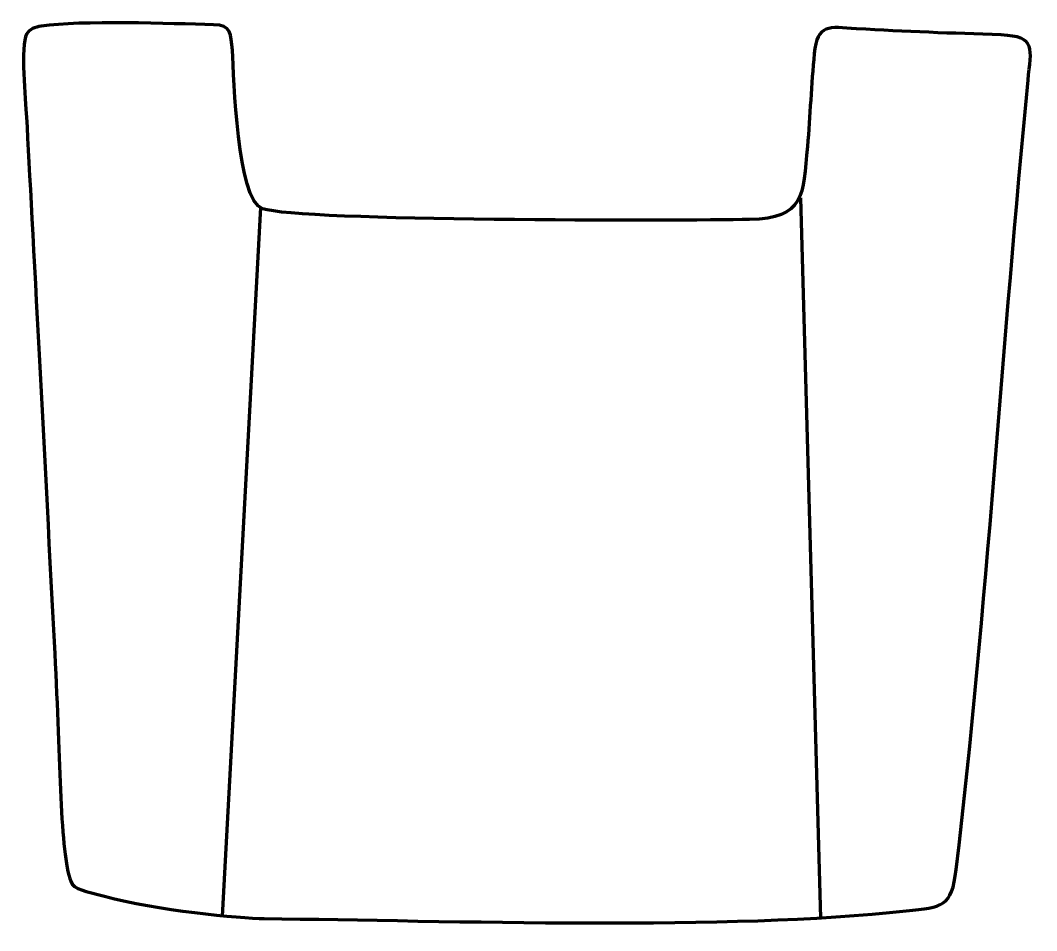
# Model space of a CAD drawing. Header units: millimetres. Extents: x -478 to -68, y 319 to 686.
import ezdxf

# ---------------------------------------------------------------- set-up
doc = ezdxf.new("R2010")
doc.units = ezdxf.units.MM
doc.header["$MEASUREMENT"] = 0
doc.layers.add('layer 1', color=7, linetype='Continuous')
doc.layers.add('layer 2', color=7, linetype='Continuous')

msp = doc.modelspace()

# ---------------------------------------------------------------- linework, layer by layer
at = {"layer": 'layer 1', "color": 140, "lineweight": 158}
for points in [[(-163.3797, 614.1004), (-163.3797, 614.1004), (-155.2523, 323.5163), (-155.2523, 323.5163)], [(-381.204, 610.1609), (-381.204, 610.1609), (-396.5447, 324.4433), (-396.5447, 324.4433)]]:
    msp.add_open_spline(points, degree=3, dxfattribs=at)
at = {"layer": 'layer 2', "color": 242, "lineweight": 158}
msp.add_open_spline([(-400.1275, 683.9281), (-392.7945, 683.7532), (-393.1638, 680.3275), (-392.4423, 673.4992), (-392.4423, 673.4992), (-391.7724, 662.5564), (-390.7515, 613.4141), (-380.2951, 609.7117), (-380.2951, 609.7117), (-365.5196, 604.4799), (-211.5754, 604.8939), (-183.8813, 605.3522), (-183.8813, 605.3522), (-161.7131, 605.7858), (-162.3316, 615.1294), (-160.568, 634.8048), (-160.568, 634.8048), (-159.4488, 647.2898), (-159.0766, 659.7682), (-157.812, 672.266), (-157.812, 672.266), (-156.4379, 684.4504), (-152.1556, 683.0306), (-140.7111, 682.2907), (-140.7111, 682.2907), (-121.0422, 681.0569), (-102.0451, 680.541), (-82.4246, 679.7829), (-82.4246, 679.7829), (-68.0999, 679.2294), (-70.329, 674.2994), (-71.5803, 661.5651), (-71.5803, 661.5651), (-81.9199, 555.5347), (-88.0223, 449.065), (-100.57, 343.2603), (-100.57, 343.2603), (-102.4054, 327.7838), (-105.9461, 328.2052), (-120.721, 326.5372), (-120.721, 326.5372), (-191.6045, 318.5351), (-304.9586, 322.5669), (-379.5946, 323.4393), (-379.5946, 323.4393), (-389.3769, 323.5536), (-423.5885, 326.7821), (-444.004, 332.4358), (-444.004, 332.4358), (-451.857, 334.6105), (-456.3793, 334.9868), (-457.6987, 338.477), (-457.6987, 338.477), (-462.0471, 349.9796), (-461.8003, 386.3374), (-464.118, 430.3472), (-464.118, 430.3472), (-468.083, 505.6351), (-473.1827, 604.3371), (-475.5332, 646.6866), (-475.5332, 646.6866), (-475.9112, 653.497), (-478.0045, 675.4646), (-475.4478, 680.1404), (-475.4478, 680.1404), (-474.3742, 682.1039), (-472.1198, 682.9914), (-469.5541, 683.365), (-469.5541, 683.365), (-453.5378, 685.6971), (-417.2546, 684.3365), (-400.1275, 683.9281)], degree=3, knots=[0, 0, 0, 0, 0.05263158, 0.05263158, 0.05263158, 0.05263158, 0.10526316, 0.10526316, 0.10526316, 0.10526316, 0.15789474, 0.15789474, 0.15789474, 0.15789474, 0.21052632, 0.21052632, 0.21052632, 0.21052632, 0.26315789, 0.26315789, 0.26315789, 0.26315789, 0.31578947, 0.31578947, 0.31578947, 0.31578947, 0.36842105, 0.36842105, 0.36842105, 0.36842105, 0.42105263, 0.42105263, 0.42105263, 0.42105263, 0.47368421, 0.47368421, 0.47368421, 0.47368421, 0.52631579, 0.52631579, 0.52631579, 0.52631579, 0.57894737, 0.57894737, 0.57894737, 0.57894737, 0.63157895, 0.63157895, 0.63157895, 0.63157895, 0.68421053, 0.68421053, 0.68421053, 0.68421053, 0.73684211, 0.73684211, 0.73684211, 0.73684211, 0.78947368, 0.78947368, 0.78947368, 0.78947368, 0.84210526, 0.84210526, 0.84210526, 0.84210526, 0.89473684, 0.89473684, 0.89473684, 0.89473684, 1, 1, 1, 1], dxfattribs=at)

doc.saveas('drawing.dxf')
